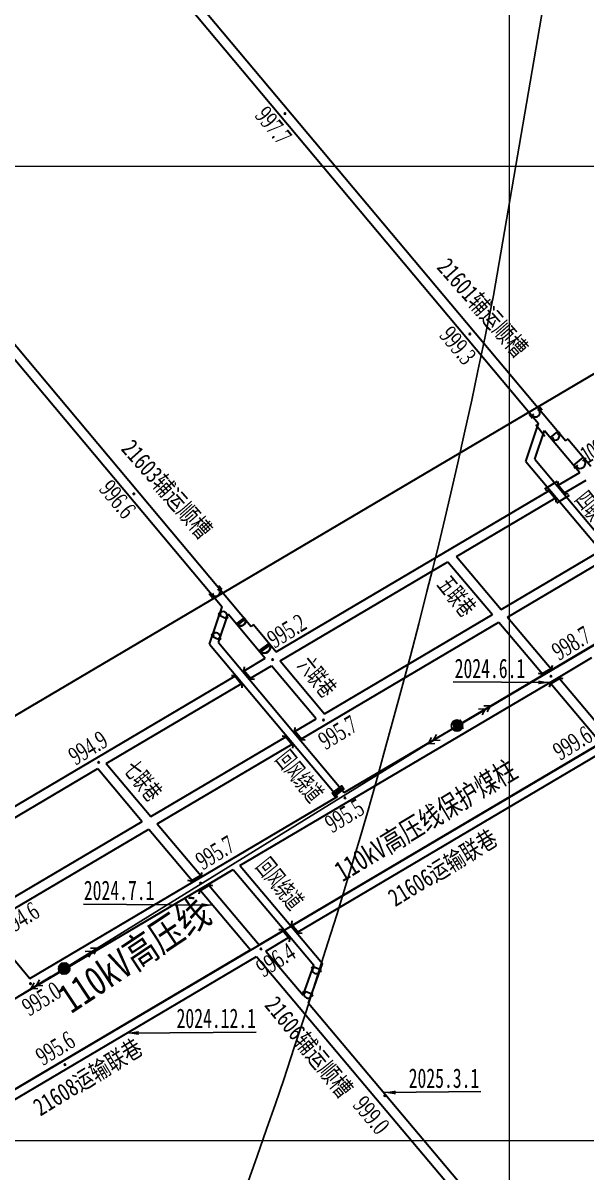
# Model space of a CAD drawing. Header units: millimetres. Extents: x 37412591 to 74834139, y 4258245 to 8527567.
# Drawn here: x 37414750 to 37415039, y 4259484 to 4260074 of the extents above; entities that cross this region are included whole.
import ezdxf
from ezdxf.enums import TextEntityAlignment as Align

# ---------------------------------------------------------------- set-up
doc = ezdxf.new("R2010")
doc.units = ezdxf.units.MM
doc.linetypes.add('CEN1', pattern=[20, 17, -1, 1, -1])
for name, color, linetype in [('0测量点名称', 7, 'Continuous'), ('6号煤底板等高线', 7, 'Continuous'), ('GXYZ', 2, 'Continuous'), ('JMD', 6, 'Continuous'), ('WH', 7, 'Continuous'), ('ZDH', 1, 'Continuous'), ('图例', 7, 'Continuous'), ('已掘巷道', 1, 'CEN1'), ('钻孔', 7, 'Continuous')]:
    doc.layers.add(name, color=color, linetype=linetype)
doc.layers.add('保安煤柱线', color=1, linetype='线圈线（保安煤柱线） ----0-----0----0-----0----0-----0--', lineweight=30)
doc.styles.get("Standard").update_dxf_attribs({"font": 'simfang.ttf', "width": 0.6667})
doc.styles.add('标准', font='SimSun.ttf', dxfattribs={"width": 0.667})
doc.linetypes.add('442', pattern='A,5,[175,AAA.SHX,S=1,R=90,X=0,Y=0],5', length=10)
doc.linetypes.add('447', pattern='A,8,-1,[148,AAA.SHX,S=1,R=0,X=0,Y=0],-1', length=10)
doc.linetypes.add('FENCELINE1', pattern='A,6.35,-2.54,[133,ltypeshp.shx,S=2.54,R=0,X=-2.54,Y=0],-2.54,25.4', length=36.83)
doc.linetypes.add('线圈线（保安煤柱线） ----0-----0----0-----0----0-----0--', pattern='A,14.5,-2,[133,ltypeshp.shx,S=0.5,R=0,X=0,Y=0],-3,25.4', length=44.9)
doc.dimstyles.new('ISO-25', dxfattribs={"dimtxt": 2.5, "dimasz": 2.5, "dimexe": 1.25, "dimexo": 0.625, "dimtad": 1, "dimtxsty": 'Standard', "dimcen": 2.5, "dimadec": 0, "dimazin": 0, "dimtfac": 1, "dimtmove": 0, "dimatfit": 3, "dimfxl": 1, "dimarcsym": 0})

# ---------------------------------------------------------------- blocks, each defined once
blk = doc.blocks.new('gc013a')
at = {"linetype": 'Continuous'}
blk.add_line((0.5, 0), (4, 0), dxfattribs=at)
at = {"linetype": 'Continuous', "flags": 128}
for points in [[(2.77, 0.35), (3.38, 0), (2.77, -0.35)], [(3.39, 0.35), (4, 0), (3.39, -0.35)]]:
    blk.add_lwpolyline(points, dxfattribs=at)
blk = doc.blocks.new('gc170')
at = {"linetype": 'Continuous'}
blk.add_circle((0, 0), 0.5, dxfattribs=at)
blk = doc.blocks.new('gc002')
at = {"const_width": 1}
blk.add_lwpolyline([(-0.5, 0), (0.5, 0)], dxfattribs=at)
blk = doc.blocks.new('调节')
at = {"layer": 'JMD', "color": 5, "linetype": 'Continuous', "lineweight": 30}
for p, q in [((-0.18, 3.8), (-2.23, 2.77)), ((-0.63, 3.36), (-1.49, 1.76)), ((0.25, 3.24), (-0.61, 1.64)), ((0.36, 2.19), (-0.5, 0.59)), ((1.25, 2.07), (0.39, 0.47)), ((1.36, 1.01), (0.5, -0.59)), ((2.24, 0.9), (1.39, -0.7)), ((2.35, -0.16), (1.49, -1.76)), ((3.24, -0.27), (2.38, -1.87)), ((4.24, -1.45), (2.49, -2.93))]:
    blk.add_line(p, q, dxfattribs=at)
blk.add_lwpolyline([(-0.74, 4.41), (4.24, -1.45), (2.49, -2.93), (-2.49, 2.93)], close=True, dxfattribs=at)
blk = doc.blocks.new('A$C2A686CFF')
at = {"layer": 'JMD', "color": 1, "linetype": 'Continuous', "lineweight": 30}
for p, q in [((12.2, 30.1, 0), (0, 30.1, 0)), ((6.1, 30.1, 0), (6.1, 21.3, 0)), ((6.1, 8.8, 0), (6.1, 0, 0)), ((12.2, 0, 0), (0, 0, 0))]:
    blk.add_line(p, q, dxfattribs=at)
blk.add_arc((6.1, 15, 0), 10.6, 270, 90, dxfattribs=at)

msp = doc.modelspace()

# ---------------------------------------------------------------- hatches: boundary and pattern name
at = {"linetype": '447', "ltscale": 0.5}
h = msp.add_hatch(color=0, dxfattribs=at)
h.dxf.hatch_style = 1
h.paths.add_polyline_path([(37414884.18, 4260027.04, 1), (37414884.97, 4260027.04, 1)])
h = msp.add_hatch(color=0, dxfattribs=at)
h.dxf.hatch_style = 1
h.paths.add_polyline_path([(37414979.13, 4259913.94, 1), (37414979.92, 4259913.94, 1)])
h = msp.add_hatch(color=0, dxfattribs=at)
h.dxf.hatch_style = 1
h.paths.add_polyline_path([(37414806.49, 4259831.98, 1), (37414807.29, 4259831.98, 1)])
h = msp.add_hatch(color=0, dxfattribs=at)
h.dxf.hatch_style = 1
h.paths.add_polyline_path([(37414877.86, 4259746.92, 1), (37414878.66, 4259746.92, 1)])
h = msp.add_hatch(color=0, dxfattribs=at)
h.dxf.hatch_style = 1
h.paths.add_polyline_path([(37415020.82, 4259738.38, 1), (37415021.62, 4259738.38, 1)])
h = msp.add_hatch(color=0, dxfattribs=at)
h.dxf.hatch_style = 1
h.paths.add_polyline_path([(37414903.94, 4259715.86, 1), (37414904.74, 4259715.86, 1)])
h = msp.add_hatch(color=0, dxfattribs=at)
h.dxf.hatch_style = 1
h.paths.add_polyline_path([(37414788.5, 4259694.19, 1), (37414789.3, 4259694.19, 1)])
h = msp.add_hatch(color=0, dxfattribs=at)
h.dxf.hatch_style = 1
h.paths.add_polyline_path([(37414914.97, 4259675.93, 1), (37414915.76, 4259675.93, 1)])
h = msp.add_hatch(color=0, dxfattribs=at)
h.dxf.hatch_style = 1
h.paths.add_polyline_path([(37414840.88, 4259632.2, 1), (37414841.67, 4259632.2, 1)])
h = msp.add_hatch(color=0, dxfattribs=at)
h.dxf.hatch_style = 1
h.paths.add_polyline_path([(37414871.84, 4259598.44, 1), (37414872.64, 4259598.44, 1)])
h = msp.add_hatch(color=0, dxfattribs=at)
h.dxf.hatch_style = 1
h.paths.add_polyline_path([(37414753.44, 4259580.61, 1), (37414754.24, 4259580.61, 1)])
h = msp.add_hatch(color=0, dxfattribs=at)
h.dxf.hatch_style = 1
h.paths.add_polyline_path([(37414771.19, 4259539.05, 1), (37414771.98, 4259539.05, 1)])
h = msp.add_hatch(color=0, dxfattribs=at)
h.dxf.hatch_style = 1
h.paths.add_polyline_path([(37414935.49, 4259523.11, 1), (37414936.29, 4259523.11, 1)])

# ---------------------------------------------------------------- linework, layer by layer
at = {"linetype": 'ByBlock', "lineweight": 20}
for p, q in [((37415000, 4258300.88, 4910.12), (37415000, 4263462.94, 4910.12)), ((37415219.04, 4260000, 4910.12), (37412646.51, 4260000, 4910.12)), ((37416981.26, 4259500, 4910.12), (37412646.51, 4259500, 4910.12))]:
    msp.add_line(p, q, dxfattribs=at)
at = {"color": 0, "lineweight": 30, "ltscale": 5}
for p, q in [((37413489.47, 4261397.14), (37414852.31, 4259773.95)), ((37413954.36, 4261131.15), (37415014.9, 4259868.01)), ((37414602.45, 4260367.02), (37415028.78, 4259859.25)), ((37414532.55, 4260162.57), (37414867.25, 4259763.94)), ((37415017.91, 4259864.42, 4910.12), (37415035.99, 4259842.89, 4910.12)), ((37415029.92, 4259860.21, 4910.12), (37415028.78, 4259859.25)), ((37415029.92, 4259860.21, 4910.12), (37415041.66, 4259846.23, 4910.12)), ((37415008.33, 4259848.62), (37415072.86, 4259771.75)), ((37415012.91, 4259849.68, 4910.12), (37415076.52, 4259773.92, 4910.12)), ((37414968.31, 4259797.15, 4910.12), (37414991.23, 4259770.03, 4910.12)), ((37414972.68, 4259799.73, 4910.12), (37414995.59, 4259772.61, 4910.12)), ((37414855.32, 4259770.37), (37414874.45, 4259747.58)), ((37414994.5, 4259766.16, 4910.12), (37415016.88, 4259739.67, 4910.12)), ((37414998.87, 4259768.73, 4910.12), (37415021.24, 4259742.25, 4910.12)), ((37414849.23, 4259764.88, 4910.12), (37414849.23, 4259764.86, 4910.12)), ((37414868.39, 4259764.9, 4910.12), (37414867.25, 4259763.94)), ((37414868.39, 4259764.9, 4910.12), (37414880.12, 4259750.92, 4910.12)), ((37414845.84, 4259754.86, 4910.12), (37414911.56, 4259676.58, 4910.12)), ((37414850.35, 4259755.71, 4910.12), (37414915.05, 4259678.64, 4910.12)), ((37414900.53, 4259716.52), (37414877.71, 4259743.69)), ((37414882.08, 4259746.27), (37414904.9, 4259719.09)), ((37415025.54, 4259737.17, 4910.12), (37415051.24, 4259706.75, 4910.12)), ((37415021.16, 4259734.6, 4910.12), (37415046.87, 4259704.17, 4910.12)), ((37414891.29, 4259607.15, 4910.12), (37415049.82, 4259700.69, 4910.12)), ((37414788.35, 4259690.97), (37414811.27, 4259663.85)), ((37414792.72, 4259693.54), (37414815.63, 4259666.42)), ((37414687.25, 4259662.26), (37414753.52, 4259583.33)), ((37414814.54, 4259659.97), (37414836.9, 4259633.51)), ((37414818.91, 4259662.55), (37414841.26, 4259636.09)), ((37414857.95, 4259639.14), (37414884.13, 4259608.15)), ((37414861.5, 4259641.14), (37414887.63, 4259610.21)), ((37414837.45, 4259632.85), (37414837.45, 4259632.85)), ((37414841.82, 4259635.43), (37414841.82, 4259635.43)), ((37414845.56, 4259631), (37414871.28, 4259600.56)), ((37414841.19, 4259628.43), (37414866.91, 4259597.98)), ((37414884.13, 4259608.15), (37414899.36, 4259590.12)), ((37414887.63, 4259610.21), (37414903.91, 4259590.94)), ((37414874.66, 4259597.33, 4910.12), (37414886.42, 4259604.28, 4910.12)), ((37414874.66, 4259597.33), (37414893.83, 4259574.65)), ((37414694.26, 4259490.89, 4910.12), (37414869.85, 4259594.5, 4910.12)), ((37414869.85, 4259594.5), (37415219.96, 4259180.1)), ((37414893.83, 4259574.65), (37414899.36, 4259590.12)), ((37414896.62, 4259570.57), (37414903.91, 4259590.94)), ((37414750.3, 4259587.16, 4910.12), (37414753.52, 4259583.33, 4910.12)), ((37414896.62, 4259570.57), (37415019.17, 4259425.51))]:
    msp.add_line(p, q, dxfattribs=at)
at = {"color": 30, "lineweight": 35, "ltscale": 0.5}
for p, q in [((37414859.48, 4259765.1), (37414863.89, 4259768.46)), ((37414859.92, 4259764.52), (37414864.32, 4259767.88)), ((37414871.24, 4259751.35, 5938.09), (37414876.56, 4259755.41, 5938.09)), ((37414871.76, 4259750.66, 5938.09), (37414877.09, 4259754.72, 5938.09))]:
    msp.add_line(p, q, dxfattribs=at)
at = {"color": 0, "lineweight": 30, "ltscale": 5, "elevation": 4910.12}
for points in [[(37415008.32, 4259848.61), (37415014.89, 4259868.01)], [(37415012.91, 4259849.68), (37415017.9, 4259864.42)], [(37415024.97, 4259836.39), (37415035.98, 4259842.89)], [(37415028.23, 4259832.51), (37415039.24, 4259839)], [(37414880.12, 4259750.92), (37415020.17, 4259833.56)], [(37414972.68, 4259799.73), (37415023.43, 4259829.68)], [(37414882.08, 4259746.27), (37414968.31, 4259797.15)], [(37414863.67, 4259741.22), (37414874.45, 4259747.58)], [(37414866.93, 4259737.33), (37414877.71, 4259743.69)], [(37414718.59, 4259655.61), (37414858.88, 4259738.39)], [(37414915.05, 4259678.64), (37414968.51, 4259710.19)]]:
    msp.add_lwpolyline(points, dxfattribs=at)
at = {"color": 0, "lineweight": 30, "ltscale": 5, "elevation": 4910.12, "flags": 128}
for points in [[(37415024.82, 4259838.3), (37415024.71, 4259836.7), (37415028.55, 4259832.13), (37415030.14, 4259831.97)], [(37415018.35, 4259834.01), (37415019.94, 4259833.84), (37415023.78, 4259829.27), (37415023.66, 4259827.67)], [(37414845.84, 4259754.86), (37414852.31, 4259773.95)], [(37415021.78, 4259741.62), (37415072.85, 4259771.75)], [(37414850.35, 4259755.71), (37414855.32, 4259770.37)], [(37414863.52, 4259743.13), (37414863.41, 4259741.53), (37414867.25, 4259736.96), (37414868.84, 4259736.8)], [(37415021.89, 4259743.93), (37415021.47, 4259742.39), (37415016.33, 4259739.35), (37415014.77, 4259739.72)], [(37415025.05, 4259737.74), (37415042.28, 4259747.9)], [(37414857.05, 4259738.83), (37414858.64, 4259738.67), (37414862.48, 4259734.09), (37414862.36, 4259732.5)], [(37414861.44, 4259641.2), (37415025.05, 4259737.74)], [(37414968.51, 4259710.19), (37415021.78, 4259741.62)], [(37415027.49, 4259737.03), (37415025.93, 4259737.4), (37415020.79, 4259734.38), (37415020.36, 4259732.83)], [(37414907.25, 4259674.04), (37414911.56, 4259676.58)], [(37414907.25, 4259674.04), (37414911.56, 4259676.58)], [(37414685.85, 4259537.59), (37414857.95, 4259639.14)], [(37414841.83, 4259637.72), (37414841.41, 4259636.17), (37414836.27, 4259633.13), (37414834.71, 4259633.51)], [(37414845.09, 4259631.56), (37414857.95, 4259639.14)], [(37414847.43, 4259630.81), (37414845.87, 4259631.18), (37414840.73, 4259628.16), (37414840.3, 4259626.62)], [(37414888.01, 4259612.78), (37414887.9, 4259611.18), (37414891.74, 4259606.61), (37414893.33, 4259606.44)], [(37414881.43, 4259608.49), (37414883.03, 4259608.33), (37414886.86, 4259603.75), (37414886.75, 4259602.16)]]:
    msp.add_lwpolyline(points, dxfattribs=at)
at = {"color": 0, "lineweight": 30, "ltscale": 5}
for points in [[(37414995.6, 4259772.61), (37415046.25, 4259802.5)], [(37414998.87, 4259768.74), (37415049.51, 4259798.61)], [(37414893.01, 4259706.27), (37414994.5, 4259766.16)], [(37414904.9, 4259719.09), (37414991.23, 4259770.03)], [(37414889.75, 4259710.16), (37414900.53, 4259716.52)], [(37414888.35, 4259610.64), (37415044.25, 4259702.62)], [(37414871.28, 4259600.56), (37414883.49, 4259607.77)], [(37414884.13, 4259608.15), (37414884.13, 4259608.15)], [(37414712.03, 4259506.6), (37414866.91, 4259597.98)]]:
    msp.add_lwpolyline(points, dxfattribs=at)
at = {"color": 0, "lineweight": 30, "ltscale": 5, "flags": 128}
for points in [[(37414792.72, 4259693.55), (37414862.14, 4259734.5)], [(37414815.63, 4259666.42), (37414884.95, 4259707.33)], [(37414883.13, 4259707.78), (37414884.72, 4259707.61), (37414888.55, 4259703.04), (37414888.44, 4259701.44)], [(37414889.59, 4259712.07), (37414889.48, 4259710.47), (37414893.32, 4259705.9), (37414894.92, 4259705.74)], [(37414818.91, 4259662.55), (37414888.21, 4259703.44)], [(37414720.54, 4259650.95), (37414788.35, 4259690.97)], [(37414837.45, 4259632.85), (37414911.56, 4259676.58)], [(37414731.14, 4259610.77), (37414814.54, 4259659.97)], [(37414743.36, 4259623.78), (37414811.27, 4259663.85)], [(37414753.52, 4259583.33), (37414837.45, 4259632.85)]]:
    msp.add_lwpolyline(points, dxfattribs=at)
at = {"color": 0, "linetype": '447', "ltscale": 0.5}
for centre in [(37414884.57, 4260027.04, 4910.12), (37414979.53, 4259913.94, 4910.12), (37414806.89, 4259831.98, 4910.12), (37414878.26, 4259746.92, 4910.12), (37415021.22, 4259738.38, 4910.12), (37414904.34, 4259715.86, 4910.12), (37414788.9, 4259694.19, 4910.12), (37414915.37, 4259675.93, 4910.12), (37414841.27, 4259632.2, 4910.12), (37414872.24, 4259598.44), (37414753.84, 4259580.61, 9820.24), (37414771.58, 4259539.05), (37414935.89, 4259523.11), (37414935.89, 4259523.11)]:
    msp.add_circle(centre, 0.398, dxfattribs=at)
at = {"color": 30, "lineweight": 35, "ltscale": 0.5}
for centre, radius in [((37414861.67, 4259766.8), 2.64), ((37414873.88, 4259753.41, 5938.09), 3.19)]:
    msp.add_arc(centre, radius, 233.80748, 20.89289, dxfattribs=at)
at = {"color": 30, "linetype": 'ByBlock', "lineweight": -3, "ltscale": 0.005}
for p in [(37414884.57, 4260027.04, 4910.12), (37414979.53, 4259913.94, 4910.12), (37414806.89, 4259831.98, 4910.12), (37414935.89, 4259523.11)]:
    msp.add_point(p, dxfattribs=at)
at = {"color": 0, "ltscale": 5}
for p in [(37414884.57, 4260027.04, 4910.12), (37414884.57, 4260027.04, 4907.12), (37414979.53, 4259913.94, 4910.12), (37414979.53, 4259913.94, 4907.12), (37414806.89, 4259831.98, 4910.12), (37414806.89, 4259831.98, 4907.12), (37414878.26, 4259746.92, 4910.12), (37414878.26, 4259746.92, 4907.12), (37415021.22, 4259738.38, 4910.12), (37415021.22, 4259738.38, 4907.12), (37414904.34, 4259715.86, 4910.12), (37414904.34, 4259715.86, 4907.12), (37414788.9, 4259694.19, 4910.12), (37414788.9, 4259694.19, 4907.12), (37414915.37, 4259675.93, 4910.12), (37414915.37, 4259675.93, 4907.12), (37414841.27, 4259632.2, 4910.12), (37414841.27, 4259632.2, 4907.12), (37414872.24, 4259598.44), (37414872.24, 4259598.44, -3), (37414753.84, 4259580.61, 9820.24), (37414753.84, 4259580.61, 9817.24), (37414771.58, 4259539.05), (37414771.58, 4259539.05, -3), (37414935.89, 4259523.11), (37414935.89, 4259523.11, -3)]:
    msp.add_point(p, dxfattribs=at)
at = {"color": 1}
for p in [(37414884.57, 4260027.04, 4910.12), (37414979.53, 4259913.94, 4910.12), (37414806.89, 4259831.98, 4910.12), (37414878.26, 4259746.92, 4910.12), (37415021.22, 4259738.38, 4910.12), (37414904.34, 4259715.86, 4910.12), (37414788.9, 4259694.19, 4910.12), (37414915.37, 4259675.93, 4910.12), (37414841.27, 4259632.2, 4910.12), (37414872.24, 4259598.44), (37414753.84, 4259580.61, 9820.24), (37414771.58, 4259539.05), (37414935.89, 4259523.11)]:
    msp.add_point(p, dxfattribs=at)
at = {"color": 2, "linetype": 'ByBlock', "lineweight": -3, "ltscale": 0.005}
for p in [(37414872.24, 4259598.44), (37414935.89, 4259523.11)]:
    msp.add_point(p, dxfattribs=at)
at = {"color": 2, "linetype": 'ByBlock', "lineweight": -3}
for p in [(37414771.58, 4259539.05), (37414935.89, 4259523.11)]:
    msp.add_point(p, dxfattribs=at)
at = {"layer": '6号煤底板等高线', "color": 1, "lineweight": 30}
for p, q in [((37415013.52, 4259867.53), (37415018.1, 4259861.57)), ((37415018.15, 4259834.57), (37415024.57, 4259838.5)), ((37415024.28, 4259827.4), (37415030.71, 4259831.32))]:
    msp.add_line(p, q, dxfattribs=at)
at = {"layer": '6号煤底板等高线', "elevation": 3681.95}
msp.add_lwpolyline([(37414864.62, 4259476.23), (37414870.26, 4259492.04), (37414875.14, 4259505.9), (37414879.63, 4259518.9), (37414883.9, 4259531.51), (37414889.31, 4259547.78), (37414895.37, 4259566.34), (37414901.18, 4259584.37), (37414906.65, 4259601.61), (37414911.14, 4259615.97), (37414915.65, 4259630.59), (37414919.83, 4259644.38), (37414923.14, 4259655.58), (37414926.88, 4259668.47), (37414931.35, 4259684.24), (37414935.94, 4259700.65), (37414940.22, 4259716.2), (37414944.59, 4259732.34), (37414948.99, 4259748.87), (37414953.27, 4259765.2), (37414957.53, 4259781.77), (37414960.52, 4259793.66), (37414963.6, 4259806.14), (37414966.71, 4259819.08), (37414969.82, 4259832.35), (37414973.39, 4259847.91), (37414977.03, 4259864.16), (37414980.53, 4259880.12), (37414983.71, 4259895.01), (37414987.21, 4259911.78), (37414990.7, 4259928.86), (37414991.68, 4259933.78), (37415019.08, 4260093.21)], dxfattribs=at)
at = {"layer": 'GXYZ'}
for p, q in [((37414990.2, 4259723.18, 4910.12), (37415403.45, 4259968.98, 4910.12)), ((37414958.11, 4259703.77, 4910.12), (37414788.14, 4259598.86, 4910.12)), ((37414407.54, 4259367.35, 4910.12), (37414764.28, 4259584.21, 4910.12))]:
    msp.add_line(p, q, dxfattribs=at)
for centre in [(37414972.94, 4259713.04, 4910.11), (37414771.12, 4259588.36, 4910.12)]:
    msp.add_circle(centre, 2.93, dxfattribs=at)
at = {"layer": 'ZDH', "color": 0, "lineweight": -3}
for p in [(37414884.44, 4260027.34, 4919.12), (37414979.39, 4259914.24, 4919.12), (37414806.76, 4259832.28, 4919.12), (37414878.13, 4259747.22, 4919.12), (37415021.09, 4259738.68, 4919.12), (37414904.21, 4259716.16, 4919.12), (37414788.77, 4259694.49, 4919.12), (37414915.23, 4259676.23, 4919.12), (37414841.14, 4259632.5, 4919.12), (37414872.11, 4259598.74, 8.99), (37414753.71, 4259580.91, 9829.24), (37414771.45, 4259539.35, 8.99)]:
    msp.add_point(p, dxfattribs=at)
at = {"layer": '保安煤柱线', "color": 1, "linetype": 'FENCELINE1', "lineweight": 30, "ltscale": 2, "flags": 128}
for points in [[(37414216.78, 4259405.97), (37416033.58, 4260477.96)], [(37414324.8, 4259278.12), (37416041.37, 4260290.96)]]:
    msp.add_lwpolyline(points, dxfattribs=at)
at = {"layer": '图例', "color": 30, "linetype": 'Continuous', "lineweight": 30}
for p, q in [((37415020.93, 4259860.8), (37415024.8, 4259864.03)), ((37415022.48, 4259860.9, 0), (37415021.13, 4259859.78, 0)), ((37415025.75, 4259863.62, 0), (37415024.4, 4259862.5, 0)), ((37415032.77, 4259846.57), (37415037.88, 4259850.83)), ((37415039.14, 4259850.29, 0), (37415037.35, 4259848.81, 0)), ((37415034.82, 4259846.7, 0), (37415033.03, 4259845.22, 0)), ((37414850.25, 4259770.79, 9820.24), (37414851.77, 4259770.06, 9820.24)), ((37414854.63, 4259767.7, 9820.24), (37414850.27, 4259769.8, 9820.24)), ((37414853.93, 4259769.02, 9820.24), (37414855.45, 4259768.28, 9820.24)), ((37414846.63, 4259759.9, 0), (37414848.16, 4259759.17, 0)), ((37414851.02, 4259756.81, 0), (37414846.66, 4259758.91, 0)), ((37414850.32, 4259758.13, 0), (37414851.84, 4259757.4, 0)), ((37414899.51, 4259588.24, 0), (37414897.95, 4259588.87, 0)), ((37414898.73, 4259589.51), (37414903.21, 4259587.7)), ((37414903.3, 4259586.71, 0), (37414901.74, 4259587.34, 0)), ((37414894.43, 4259576.99), (37414898.92, 4259575.18)), ((37414895.22, 4259575.72, 0), (37414893.65, 4259576.35, 0)), ((37414899, 4259574.19, 0), (37414897.44, 4259574.82, 0))]:
    msp.add_line(p, q, dxfattribs=at)
for centre, radius, start, end in [((37415023.44, 4259861.7, 0), 2.13, 219.75826, 39.75826), ((37415036.08, 4259847.76, 0), 2.81, 219.75826, 39.75826), ((37414852.85, 4259769.54, 9820.24), 2.04, 334.28283, 154.28283), ((37414849.24, 4259758.65), 2.04, 334.28283, 154.28283), ((37414900.63, 4259587.79, 0), 2.04, 157.96562, 337.96562), ((37414896.33, 4259575.27, 0), 2.04, 157.96562, 337.96562)]:
    msp.add_arc(centre, radius, start, end, dxfattribs=at)
at = {"layer": '已掘巷道', "color": 2, "linetype": 'ByBlock', "lineweight": 30, "ltscale": 0.1}
msp.add_line((37414874.66, 4259597.33), (37414893.83, 4259574.65), dxfattribs=at)

# ---------------------------------------------------------------- block references
at = {"color": 0, "ltscale": 0.8, "xscale": 0.2159999958448435, "yscale": 0.2159999962896109, "zscale": 0.2159999958448435, "rotation": 310.4918078978625}
for p in [(37415009.98, 4259872.68, 0), (37414845.59, 4259780.58, 0)]:
    msp.add_blockref('A$C2A686CFF', p, dxfattribs=at)
at = {"xscale": 0.8000000000000005, "yscale": 0.8000000000000005, "zscale": 0.8000000000000005, "rotation": 87.72010968780717}
msp.add_blockref('调节', (37414912.41, 4259678.76, 4910.12), dxfattribs=at)
at = {"layer": 'GXYZ', "linetype": 'Continuous'}
for p, xscale, yscale, rotation in [((37414973.01, 4259712.96, 4910.12), 5.000000004979854, 5.000000004979854, 30.74357997212096), ((37414975.13, 4259714.27, 4910.12), 4.999999998510632, 4.999999998510632, 211.6807172923342), ((37414771.12, 4259588.36, 4910.12), 4.999999998510632, 4.999999998510632, 31.68071729233419), ((37414771.12, 4259588.36, 4910.12), 4.999999998532151, 4.999999998532151, 211.294661209127)]:
    msp.add_blockref('gc013a', p, dxfattribs=dict(at, xscale=xscale, yscale=yscale, rotation=rotation))
at = {"layer": 'GXYZ'}
for p, xscale, yscale, rotation in [((37414975.13, 4259714.27, 4910.12), 4.999999998510632, 4.999999998510632, 211.6807172923342), ((37414771.12, 4259588.36, 4910.12), 4.999999998510632, 4.999999998510632, 31.68071729233419), ((37414771.12, 4259588.36, 4910.12), 4.999999998532151, 4.999999998532151, 211.294661209127)]:
    msp.add_blockref('gc013a', p, dxfattribs=dict(at, xscale=xscale, yscale=yscale, rotation=rotation))
at = {"layer": 'GXYZ', "zscale": 2}
for p, xscale, yscale, rotation in [((37414973.35, 4259713.13, 4910.11), 4.999999996587921, 4.999999996587921, 17.32043954580022), ((37414771.12, 4259588.36, 4910.12), 5.000000001917949, 5.000000001917949, 26.19500505067084)]:
    msp.add_blockref('gc002', p, dxfattribs=dict(at, xscale=xscale, yscale=yscale, rotation=rotation))
at = {"layer": 'GXYZ', "linetype": 'Continuous', "xscale": 5.000000001917949, "yscale": 5.000000001917949, "zscale": 2, "rotation": 26.19500505067084}
msp.add_blockref('gc002', (37414771.12, 4259588.36, 4910.12), dxfattribs=at)
at = {"layer": 'GXYZ', "linetype": 'Continuous', "xscale": 5, "yscale": 5}
msp.add_blockref('gc170', (37414771.12, 4259588.36, 4910.12), dxfattribs=at)
at = {"layer": 'GXYZ', "xscale": 5, "yscale": 5}
msp.add_blockref('gc170', (37414771.12, 4259588.36, 4910.12), dxfattribs=at)

# ---------------------------------------------------------------- texts
at = {"color": 7, "linetype": '442', "lineweight": 0, "ltscale": 0.005, "style": '标准', "width": 0.78}
for s, rotation, p in [('21601辅运顺槽', 311.46896, (37414962.13, 4259947.94, 4910.12)), ('21603辅运顺槽', 311.46896, (37414799.92, 4259854.79, 4910.12)), ('21606辅运顺槽', 309.36294, (37414873.65, 4259569.38, 7366.47))]:
    msp.add_text(s, height=9, rotation=rotation, dxfattribs=at).set_placement(p)
at = {"color": 7, "linetype": '442', "lineweight": 0, "style": '标准', "width": 0.6}
for s, p in [('四联巷', (37415033.08, 4259828.86, 8000.49)), ('五联巷', (37414962.33, 4259785.27, 8000.49)), ('六联巷', (37414890.72, 4259743.84, 12910.61)), ('回风绕道', (37414879.36, 4259695.7, 25821.21)), ('七联巷', (37414801.09, 4259690.55, 8000.49)), ('回风绕道', (37414869.23, 4259640.58, 8000.49))]:
    e = msp.add_text(s, height=9, rotation=308.96066, dxfattribs=at)
    e.set_placement(p)
    e.dxf.unprotected_set("ltscale", 0)
at = {"color": 7, "linetype": '442', "lineweight": 30, "ltscale": 0.005, "style": '标准', "width": 0.78}
for s, p in [('21606运输联巷', (37414996.02, 4259650.31)), ('21608运输联巷', (37414813.72, 4259542.85))]:
    msp.add_text(s, height=9.072, rotation=31.55501, dxfattribs=at).set_placement(p, align=Align.BOTTOM_RIGHT)
at = {"ltscale": 10, "width": 0.78}
msp.add_text('110kV高压线', height=15.006, rotation=33.57645, dxfattribs=at).set_placement((37414774.66, 4259564.88, 1295.67))
at = {"layer": '0测量点名称', "color": 30, "lineweight": 30, "ltscale": 5, "char_height": 9, "width": 23.085, "attachment_point": 7}
for s, insert, rotation in [('{\\fTimes New Roman|b0|i0|c0|p18;\\C256;997.7}', (37414868.51, 4260025.76, 5002.91), 309.76049), ('{\\fTimes New Roman|b0|i0|c0|p18;\\C256;999.3}', (37414963.32, 4259912.95, 5002.91), 309.76049), ('{\\fTimes New Roman|b0|i0|c0|p18;\\C256;996.6}', (37414788.48, 4259834.02, 5002.91), 309.76049), ('{\\fTimes New Roman|b0|i0|c0|p18;\\C256;995.2}', (37414879.26, 4259752.33, 0.01), 31.39593), ('{\\fTimes New Roman|b0|i0|c0|p18;\\C256;998.7}', (37415025.43, 4259746.03, 0.01), 31.39593), ('{\\fTimes New Roman|b0|i0|c0|p18;\\C256;995.7}', (37414905.49, 4259700.2, 0.01), 31.39593), ('{\\fTimes New Roman|b0|i0|c0|p18;\\C256;999.6}', (37415026.04, 4259694.75, -4910.11), 31.39593), ('{\\fTimes New Roman|b0|i0|c0|p18;\\C256;994.9}', (37414777.11, 4259692.3, 0.01), 31.39593), ('{\\fTimes New Roman|b0|i0|c0|p18;\\C256;995.5}', (37414908.89, 4259657.53, 0.01), 31.39593), ('{\\fTimes New Roman|b0|i0|c0|p18;\\C256;995.7}', (37414842.45, 4259638.52, 0.01), 31.39593), ('{\\fTimes New Roman|b0|i0|c0|p18;\\C256;994.6}', (37414741.96, 4259604.52, 0.01), 31.39593), ('{\\fTimes New Roman|b0|i0|c0|p18;\\C256;996.4}', (37414873.56, 4259583.49), 31.39593), ('{\\fTimes New Roman|b0|i0|c0|p18;\\C256;995.0}', (37414753.25, 4259563.54, 0.01), 31.39593), ('{\\fTimes New Roman|b0|i0|c0|p18;\\C0;995.6}', (37414760.3, 4259538.16), 31.39593), ('{\\fTimes New Roman|b0|i0|c0|p18;\\C0;999.0}', (37414918.83, 4259517.96), 309.76049)]:
    msp.add_mtext(s, dxfattribs=dict(at, insert=insert, rotation=rotation))
at = {"layer": '6号煤底板等高线', "insert": (37415040.04, 4259847.17, 0.01), "char_height": 9, "width": 23.085, "attachment_point": 7, "rotation": 31.39593}
msp.add_mtext('{\\T0.85;\\C256;1000.1}', dxfattribs=at)
at = {"layer": 'WH', "color": 7, "lineweight": -3, "width": 0.78}
msp.add_text('110kV高压线保护煤柱', height=10.5012, rotation=31.07534, dxfattribs=at).set_placement((37414914.11, 4259632.59, 998.69))
at = {"layer": '钻孔', "color": 0, "char_height": 10, "width": 80.8922}
for s, insert, attachment_point in [('2024.6.1', (37414971.74, 4259747.41, 11475.38), 1), ('2024.7.1', (37414781.22, 4259633.51, 6566.89), 1), ('2024.12.1', (37414869.67, 4259567.87, 11477.01), 3)]:
    msp.add_mtext(s, dxfattribs=dict(at, insert=insert, attachment_point=attachment_point))
at = {"layer": '钻孔', "color": 0, "insert": (37414984.4, 4259537.12, 6566.89), "char_height": 10, "width": 80.8922, "attachment_point": 3, "rotation": 360}
msp.add_mtext('2025.3.1', dxfattribs=at)

# ---------------------------------------------------------------- leaders
at = {"layer": '6号煤底板等高线'}
for points in [[(37415020.69, 4259735.16, 4908.48), (37414970.98, 4259735.52, 4908.48)], [(37414847.55, 4259620.9), (37414781.09, 4259621.37)], [(37414803.34, 4259555.26, 4910.12), (37414869.8, 4259555.73, 4910.12)], [(37414935.36, 4259524.71), (37414985.15, 4259525.22)]]:
    msp.add_leader(points, dimstyle='ISO-25', override={"dimasz": 6, "dimgap": 0.625, "dimtad": 0, "dimzin": 0}, dxfattribs=at)

doc.saveas('drawing.dxf')
